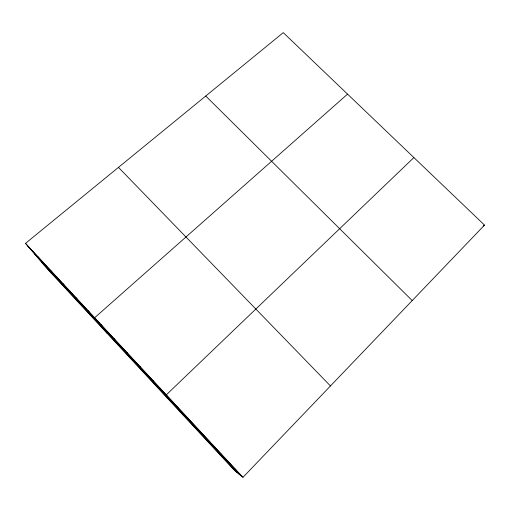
<?xml version="1.0" encoding="UTF-8"?>
<svg xmlns="http://www.w3.org/2000/svg" width="510" height="510" viewBox="0 0 510 510"><rect width="100%" height="100%" fill="white"/><g stroke="black" fill="none" stroke-linecap="round" stroke-linejoin="round"><path stroke-width="0.76" d="M242.938 477.354L484.5 225.095L283.267 32.646L25.5 243.378L47.424 269.031L234.313 470.239L242.938 477.354L25.5 243.378M413.89 157.564L166.285 394.867L168.765 399.668M347.552 94.12L94.618 317.755L107.151 333.336M483.212 225.962L484.5 225.095M207.379 439.308L207.729 439.467M214.27 446.722L214.723 446.989M221.181 454.155L221.742 454.544M228.117 461.62L228.78 462.117M235.078 469.111L235.849 469.723M205.747 96.027L412.214 300.581M118.46 167.382L330.454 385.962M27.712 245.967L242.065 476.627M34.82 254.286L239.254 474.313M41.495 262.095L236.634 472.152M31.684 250.034L33.807 252.533M37.887 256.708L39.927 259.112M44.109 263.402L46.066 265.723M50.35 270.122L52.224 272.346M56.61 276.86L58.401 278.995M62.896 283.617L64.598 285.664M69.194 290.4L70.813 292.351M75.525 297.209L77.055 299.064M81.868 304.036L83.308 305.796M88.23 310.883L89.588 312.553M101.025 324.653L102.204 326.132M107.457 331.57L108.541 332.953M113.908 338.506L114.903 339.794M120.379 345.474L121.284 346.66M126.869 352.461L127.685 353.551M133.384 359.467L134.105 360.462M139.918 366.505L140.55 367.391M146.478 373.556L147.014 374.346M153.057 380.639L153.497 381.327M159.662 387.74L160.006 388.333M173.132 402.237L173.285 402.619"/></g></svg>
